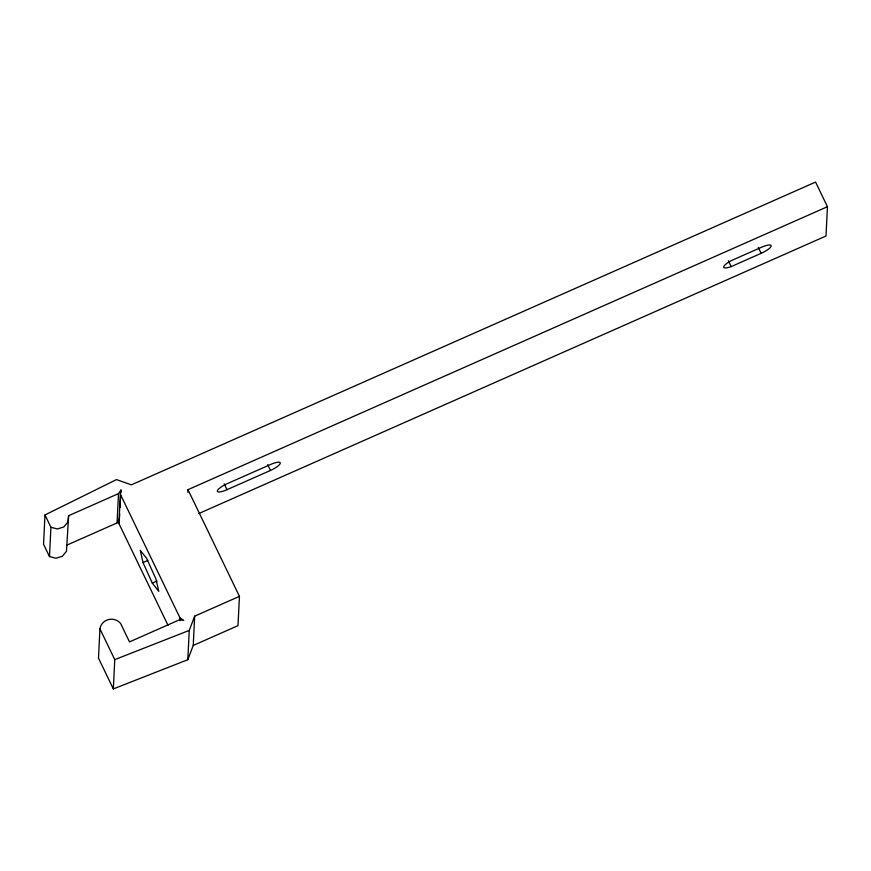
<?xml version="1.0" encoding="UTF-8"?>
<svg xmlns="http://www.w3.org/2000/svg" width="871" height="871" viewBox="0 0 871 871"><rect width="100%" height="100%" fill="white"/><g stroke="black" fill="none" stroke-linecap="round" stroke-linejoin="round"><path stroke-width="1.31" d="M198.991 513.465L826.013 235.997L827.45 206.699L815.572 182.083L131.336 484.853L116.485 479.583L44.987 514.957L43.55 544.255L49.495 556.569L55.918 558.257L62.266 556.308L66.468 551.365L68.624 515.697L118.5 493.628L120.917 490.079L120.786 492.736M49.495 556.569L50.921 527.271L44.987 514.957M120.917 490.079L120.372 494.293L180.057 618.029L183.77 620.37L179.382 619.836L129.496 641.905L120.59 623.429A11.682 11.225 2.8 0 0 99.925 628.84L98.488 658.138L113.339 688.917L187.809 659.706L193.242 645.455L194.679 616.156L239.438 596.352L187.984 489.676L827.45 206.699M67.187 544.996L117.062 522.927L118.5 493.628M167.994 625.28L118.935 523.591L120.372 494.293M118.935 523.591L119.741 514.042M120.067 507.39L120.655 495.403M113.339 688.917L114.765 659.63L99.925 628.84M179.927 620.696L180.057 618.029M187.853 492.333L187.984 489.676M187.809 659.706L189.247 630.408L194.679 616.156M239.438 596.352L238.001 625.639L193.242 645.455M68.624 515.697L67.905 522.067L63.703 527.02L57.355 528.958L50.921 527.271M117.062 522.927L119.49 519.366M227.037 489.676L270.5 470.449A10.931 2.689 -25.8 0 0 279.994 463.982L280.31 463.067A10.931 2.689 -25.8 0 0 270.293 464.613L227.331 483.623A10.931 2.689 -25.8 0 0 217.282 491.037A10.931 2.689 -25.8 0 0 227.037 489.676L224.206 483.819M731.194 266.591L761.156 253.33A10.931 2.689 -25.8 0 0 771.216 245.916A10.931 2.689 -25.8 0 0 761.45 247.277L731.498 260.538A11.279 2.776 -25.8 0 0 723.638 266.972A11.279 2.776 -25.8 0 0 731.194 266.591L728.374 260.723M143.029 562.579L140.231 550.276L146.709 558.518L155.974 579.052L158.772 591.344L152.294 583.113L143.029 562.579L147.82 560.456M152.294 583.113L157.085 580.99M114.765 659.63L189.247 630.408M758.325 247.473L761.156 253.33M267.669 464.581L270.5 470.449"/></g></svg>
